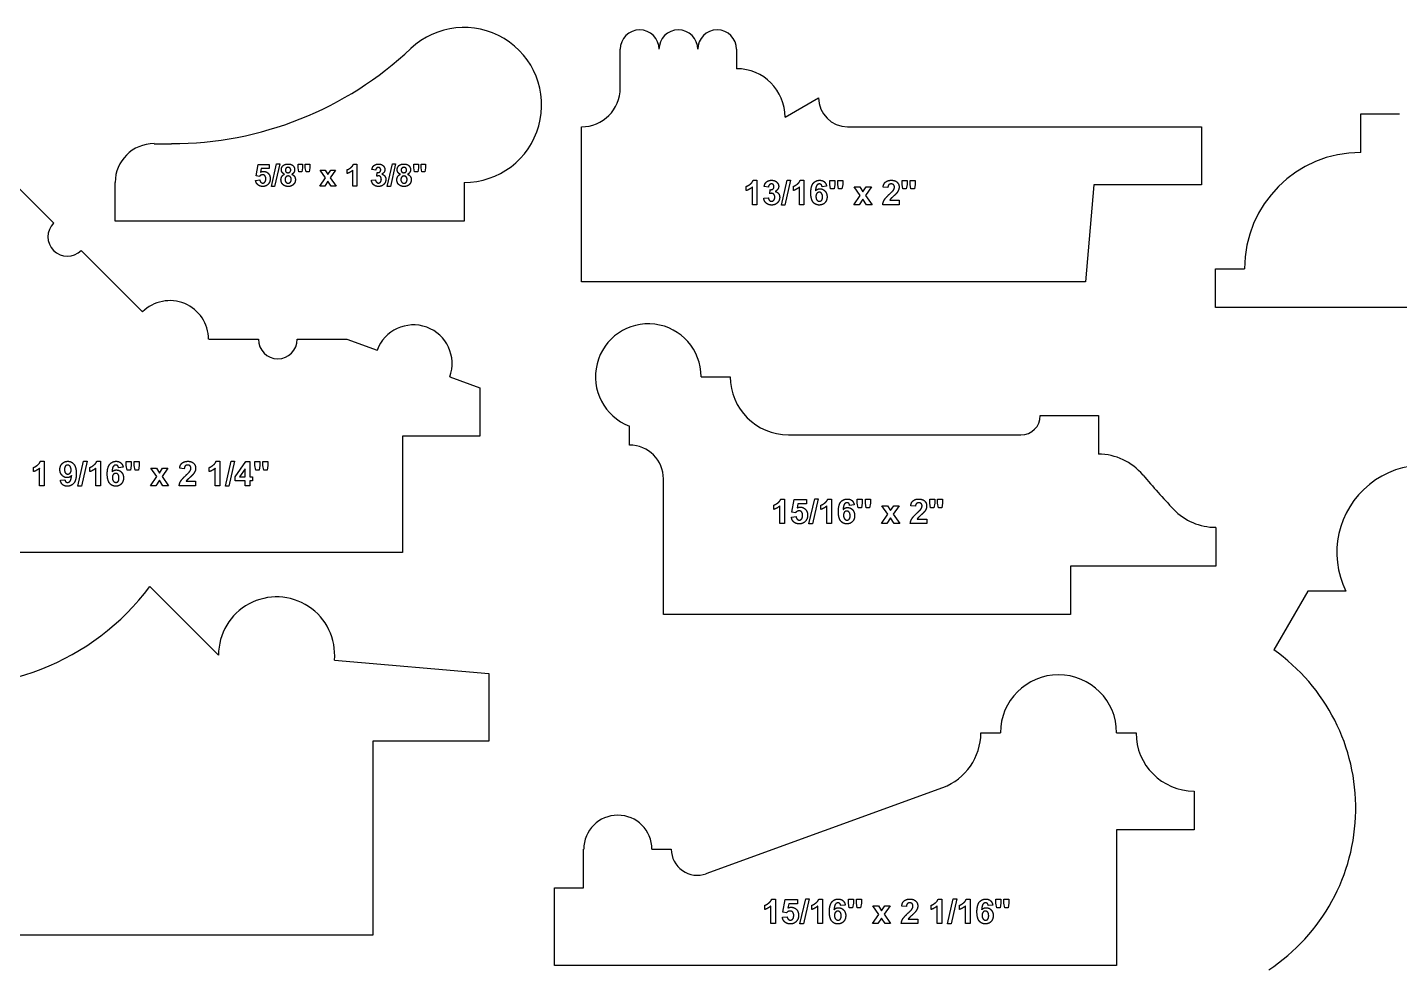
# Model space of a CAD drawing. Header units: millimetres. Extents: x -177 to 177, y -192 to 172.
# Drawn here: x -58.5 to 53.9, y -1.9 to 75.1 of the extents above; entities that cross this region are included whole.
import ezdxf

# ---------------------------------------------------------------- set-up
doc = ezdxf.new("R2010")
doc.units = ezdxf.units.MM
doc.header["$MEASUREMENT"] = 0
doc.layers.add('Default', color=18, linetype='Continuous')

msp = doc.modelspace()

# ---------------------------------------------------------------- linework, layer by layer
at = {"layer": 'Default', "color": 5}
for p, q in [((-9.91, 70.16), (-9.91, 73.33)), ((-0.38, 73.33), (-0.38, 71.74)), ((3.59, 67.77), (6.34, 69.36)), ((50.75, 64.88), (50.75, 68.05)), ((50.75, 68.05), (53.93, 68.05)), ((-13.09, 54.28), (-13.09, 66.98)), ((8.71, 66.98), (37.71, 66.98)), ((37.71, 66.98), (37.71, 62.22)), ((-48.1, 65.59), (-46.67, 65.59)), ((-61.36, 64.13), (-56.32, 59.09)), ((-39.74, 62.96), (-39.57, 63.89)), ((-39.47, 62.92), (-39.74, 62.96)), ((-39.57, 63.89), (-38.66, 63.89)), ((-39.31, 63.57), (-39.37, 63.27)), ((-38.66, 63.57), (-39.31, 63.57)), ((-38.66, 63.89), (-38.66, 63.57)), ((-38.48, 62.09), (-38.06, 63.94)), ((-37.8, 63.94), (-38.22, 62.09)), ((-38.06, 63.94), (-37.8, 63.94)), ((-36.3, 63.61), (-36.3, 63.92)), ((-36.3, 63.92), (-35.93, 63.92)), ((-36.24, 63.28), (-36.3, 63.61)), ((-35.99, 63.28), (-36.24, 63.28)), ((-35.93, 63.61), (-35.99, 63.28)), ((-35.93, 63.92), (-35.93, 63.61)), ((-35.71, 63.61), (-35.71, 63.92)), ((-35.71, 63.92), (-35.34, 63.92)), ((-35.65, 63.28), (-35.71, 63.61)), ((-35.4, 63.28), (-35.65, 63.28)), ((-35.34, 63.61), (-35.4, 63.28)), ((-35.34, 63.92), (-35.34, 63.61)), ((-34.06, 62.8), (-34.49, 63.43)), ((-34.49, 63.43), (-34.08, 63.43)), ((-34.08, 63.43), (-33.86, 63.07)), ((-33.86, 63.07), (-33.62, 63.43)), ((-33.23, 63.43), (-33.66, 62.81)), ((-33.62, 63.43), (-33.23, 63.43)), ((-32.27, 63.16), (-32.27, 63.47)), ((-31.82, 62.13), (-31.82, 63.42)), ((-31.76, 63.93), (-31.48, 63.93)), ((-31.48, 63.93), (-31.48, 62.13)), ((-29.94, 63.42), (-30.26, 63.47)), ((-29.84, 62.93), (-29.81, 63.23)), ((-28.99, 62.09), (-28.57, 63.94)), ((-28.31, 63.94), (-28.73, 62.09)), ((-28.57, 63.94), (-28.31, 63.94)), ((-26.81, 63.61), (-26.81, 63.92)), ((-26.81, 63.92), (-26.44, 63.92)), ((-26.75, 63.28), (-26.81, 63.61)), ((-26.5, 63.28), (-26.75, 63.28)), ((-26.44, 63.61), (-26.5, 63.28)), ((-26.44, 63.92), (-26.44, 63.61)), ((-26.22, 63.61), (-26.22, 63.92)), ((-26.22, 63.92), (-25.86, 63.92)), ((-26.16, 63.28), (-26.22, 63.61)), ((-25.91, 63.28), (-26.16, 63.28)), ((-25.86, 63.61), (-25.91, 63.28)), ((-25.86, 63.92), (-25.86, 63.61)), ((-51.28, 59.24), (-51.28, 62.42)), ((-39.78, 62.59), (-39.43, 62.63)), ((-38.22, 62.09), (-38.48, 62.09)), ((-34.52, 62.13), (-34.06, 62.8)), ((-34.12, 62.13), (-34.52, 62.13)), ((-33.86, 62.53), (-34.12, 62.13)), ((-33.6, 62.13), (-33.86, 62.53)), ((-33.66, 62.81), (-33.18, 62.13)), ((-33.18, 62.13), (-33.6, 62.13)), ((-31.48, 62.13), (-31.82, 62.13)), ((-30.29, 62.6), (-29.96, 62.64)), ((-28.73, 62.09), (-28.99, 62.09)), ((-22.7, 62.42), (-22.7, 59.24)), ((0.41, 61.75), (0.41, 62.1)), ((0.91, 60.6), (0.91, 62.04)), ((0.98, 62.6), (1.29, 62.6)), ((1.29, 62.6), (1.29, 60.6)), ((2.23, 62.04), (1.88, 62.09)), ((2.34, 61.5), (2.38, 61.83)), ((3.29, 60.57), (3.76, 62.62)), ((4.04, 62.62), (3.57, 60.57)), ((3.76, 62.62), (4.04, 62.62)), ((4.27, 61.75), (4.27, 62.1)), ((4.76, 60.6), (4.76, 62.04)), ((4.83, 62.6), (5.14, 62.6)), ((5.14, 62.6), (5.14, 60.6)), ((6.99, 62.11), (6.62, 62.07)), ((7.25, 62.26), (7.25, 62.59)), ((7.25, 62.59), (7.66, 62.59)), ((7.32, 61.89), (7.25, 62.26)), ((7.6, 61.89), (7.32, 61.89)), ((7.66, 62.26), (7.6, 61.89)), ((7.66, 62.59), (7.66, 62.26)), ((7.91, 62.26), (7.91, 62.59)), ((7.91, 62.59), (8.31, 62.59)), ((7.98, 61.89), (7.91, 62.26)), ((8.25, 61.89), (7.98, 61.89)), ((8.31, 62.26), (8.25, 61.89)), ((8.31, 62.59), (8.31, 62.26)), ((9.75, 61.35), (9.26, 62.05)), ((9.26, 62.05), (9.72, 62.05)), ((9.72, 62.05), (9.97, 61.65)), ((9.97, 61.65), (10.23, 62.05)), ((10.67, 62.05), (10.19, 61.36)), ((10.23, 62.05), (10.67, 62.05)), ((12.01, 62), (11.62, 62.04)), ((13.18, 62.26), (13.18, 62.59)), ((13.18, 62.59), (13.59, 62.59)), ((13.25, 61.89), (13.18, 62.26)), ((13.52, 61.89), (13.25, 61.89)), ((13.59, 62.26), (13.52, 61.89)), ((13.59, 62.59), (13.59, 62.26)), ((13.83, 62.26), (13.83, 62.59)), ((13.83, 62.59), (14.24, 62.59)), ((13.9, 61.89), (13.83, 62.26)), ((14.18, 61.89), (13.9, 61.89)), ((14.24, 62.26), (14.18, 61.89)), ((14.24, 62.59), (14.24, 62.26)), ((28.88, 62.22), (28.19, 54.28)), ((37.71, 62.22), (28.88, 62.22)), ((1.85, 61.13), (2.22, 61.17)), ((9.23, 60.6), (9.75, 61.35)), ((9.97, 61.05), (9.67, 60.6)), ((10.26, 60.6), (9.97, 61.05)), ((10.19, 61.36), (10.72, 60.6)), ((12.16, 60.96), (12.93, 60.96)), ((12.93, 60.96), (12.93, 60.6)), ((1.29, 60.6), (0.91, 60.6)), ((3.57, 60.57), (3.29, 60.57)), ((5.14, 60.6), (4.76, 60.6)), ((9.67, 60.6), (9.23, 60.6)), ((10.72, 60.6), (10.26, 60.6)), ((12.93, 60.6), (11.59, 60.6)), ((-22.7, 59.24), (-51.28, 59.24)), ((-54.08, 56.85), (-49.04, 51.81)), ((38.84, 52.18), (38.84, 55.35)), ((38.84, 55.35), (41.23, 55.35)), ((28.19, 54.28), (-13.09, 54.28)), ((103.93, 52.18), (38.84, 52.18)), ((-43.62, 49.57), (-39.55, 49.57)), ((-36.37, 49.57), (-32.3, 49.57)), ((-32.3, 49.57), (-29.83, 48.67)), ((-23.87, 46.5), (-21.4, 45.6)), ((-3.28, 46.51), (-0.9, 46.51)), ((-21.4, 45.6), (-21.4, 41.63)), ((24.5, 43.33), (29.26, 43.33)), ((29.26, 43.33), (29.26, 40.16)), ((-21.4, 41.63), (-27.75, 41.63)), ((-27.75, 41.63), (-27.75, 32.11)), ((-9.15, 40.91), (-9.15, 42.47)), ((3.86, 41.75), (22.91, 41.75)), ((-57.41, 39.58), (-57.1, 39.58)), ((-57.1, 39.58), (-57.1, 37.58)), ((-54.34, 37.54), (-53.87, 39.59)), ((-53.58, 39.59), (-54.05, 37.54)), ((-53.87, 39.59), (-53.58, 39.59)), ((-52.79, 39.58), (-52.48, 39.58)), ((-52.48, 39.58), (-52.48, 37.58)), ((-50.37, 39.23), (-50.37, 39.56)), ((-50.37, 39.56), (-49.97, 39.56)), ((-49.97, 39.56), (-49.97, 39.23)), ((-49.72, 39.23), (-49.72, 39.56)), ((-49.72, 39.56), (-49.31, 39.56)), ((-49.31, 39.56), (-49.31, 39.23)), ((-43.02, 39.58), (-42.71, 39.58)), ((-42.71, 39.58), (-42.71, 37.58)), ((-42.25, 37.54), (-41.78, 39.59)), ((-41.5, 39.59), (-41.97, 37.54)), ((-41.78, 39.59), (-41.5, 39.59)), ((-41.45, 38.3), (-40.59, 39.56)), ((-40.59, 39.56), (-40.26, 39.56)), ((-40.26, 39.56), (-40.26, 38.31)), ((-39.83, 39.23), (-39.83, 39.56)), ((-39.83, 39.56), (-39.42, 39.56)), ((-39.42, 39.56), (-39.42, 39.23)), ((-39.18, 39.23), (-39.18, 39.56)), ((-39.18, 39.56), (-38.77, 39.56)), ((-38.77, 39.56), (-38.77, 39.23)), ((-57.98, 38.73), (-57.98, 39.07)), ((-57.48, 37.58), (-57.48, 39.01)), ((-53.36, 38.73), (-53.36, 39.07)), ((-52.87, 37.58), (-52.87, 39.01)), ((-50.63, 39.09), (-51, 39.05)), ((-50.3, 38.86), (-50.37, 39.23)), ((-50.03, 38.86), (-50.3, 38.86)), ((-49.97, 39.23), (-50.03, 38.86)), ((-49.65, 38.86), (-49.72, 39.23)), ((-49.37, 38.86), (-49.65, 38.86)), ((-49.31, 39.23), (-49.37, 38.86)), ((-48.39, 37.58), (-47.88, 38.32)), ((-47.88, 38.32), (-48.37, 39.02)), ((-48.37, 39.02), (-47.91, 39.02)), ((-47.91, 39.02), (-47.66, 38.62)), ((-47.66, 38.62), (-47.4, 39.02)), ((-46.96, 39.02), (-47.44, 38.34)), ((-47.44, 38.34), (-46.91, 37.58)), ((-47.4, 39.02), (-46.96, 39.02)), ((-45.62, 38.97), (-46, 39.01)), ((-43.58, 38.73), (-43.58, 39.07)), ((-43.09, 37.58), (-43.09, 39.01)), ((-41.45, 37.97), (-41.45, 38.3)), ((-40.64, 38.97), (-41.09, 38.31)), ((-41.09, 38.31), (-40.64, 38.31)), ((-40.64, 38.31), (-40.64, 38.97)), ((-40.26, 38.31), (-40.02, 38.31)), ((-40.02, 38.31), (-40.02, 37.97)), ((-39.76, 38.86), (-39.83, 39.23)), ((-39.48, 38.86), (-39.76, 38.86)), ((-39.42, 39.23), (-39.48, 38.86)), ((-39.1, 38.86), (-39.18, 39.23)), ((-38.83, 38.86), (-39.1, 38.86)), ((-38.77, 39.23), (-38.83, 38.86)), ((-57.1, 37.58), (-57.48, 37.58)), ((-55.77, 38.03), (-55.4, 38.07)), ((-54.05, 37.54), (-54.34, 37.54)), ((-52.48, 37.58), (-52.87, 37.58)), ((-47.95, 37.58), (-48.39, 37.58)), ((-47.66, 38.02), (-47.95, 37.58)), ((-47.37, 37.58), (-47.66, 38.02)), ((-46.91, 37.58), (-47.37, 37.58)), ((-44.69, 37.58), (-46.04, 37.58)), ((-45.47, 37.94), (-44.69, 37.94)), ((-44.69, 37.94), (-44.69, 37.58)), ((-42.71, 37.58), (-43.09, 37.58)), ((-41.97, 37.54), (-42.25, 37.54)), ((-40.64, 37.97), (-41.45, 37.97)), ((-40.64, 37.58), (-40.64, 37.97)), ((-40.26, 37.58), (-40.64, 37.58)), ((-40.02, 37.97), (-40.26, 37.97)), ((-40.26, 37.97), (-40.26, 37.58)), ((-6.38, 27.02), (-6.38, 38.13)), ((2.67, 35.64), (2.67, 35.99)), ((3.24, 36.49), (3.55, 36.49)), ((3.55, 36.49), (3.55, 34.49)), ((4.14, 35.41), (4.34, 36.45)), ((4.34, 36.45), (5.35, 36.45)), ((4.63, 36.1), (4.57, 35.76)), ((5.35, 36.1), (4.63, 36.1)), ((5.35, 36.45), (5.35, 36.1)), ((5.55, 34.45), (6.02, 36.5)), ((6.3, 36.5), (5.84, 34.45)), ((6.02, 36.5), (6.3, 36.5)), ((6.53, 35.64), (6.53, 35.99)), ((7.09, 36.49), (7.4, 36.49)), ((7.4, 36.49), (7.4, 34.49)), ((9.26, 36), (8.88, 35.96)), ((9.51, 36.14), (9.51, 36.48)), ((9.51, 36.48), (9.92, 36.48)), ((9.59, 35.78), (9.51, 36.14)), ((9.92, 36.14), (9.86, 35.78)), ((9.92, 36.48), (9.92, 36.14)), ((10.17, 36.14), (10.17, 36.48)), ((10.17, 36.48), (10.58, 36.48)), ((10.24, 35.78), (10.17, 36.14)), ((10.58, 36.14), (10.51, 35.78)), ((10.58, 36.48), (10.58, 36.14)), ((15.44, 36.14), (15.44, 36.48)), ((15.44, 36.48), (15.85, 36.48)), ((15.51, 35.78), (15.44, 36.14)), ((15.85, 36.14), (15.79, 35.78)), ((15.85, 36.48), (15.85, 36.14)), ((16.09, 36.14), (16.09, 36.48)), ((16.09, 36.48), (16.5, 36.48)), ((16.17, 35.78), (16.09, 36.14)), ((16.5, 36.14), (16.44, 35.78)), ((16.5, 36.48), (16.5, 36.14)), ((3.17, 34.49), (3.17, 35.93)), ((4.11, 35.01), (4.49, 35.05)), ((4.45, 35.37), (4.14, 35.41)), ((7.02, 34.49), (7.02, 35.93)), ((9.86, 35.78), (9.59, 35.78)), ((10.51, 35.78), (10.24, 35.78)), ((11.5, 34.49), (12.01, 35.24)), ((12.01, 35.24), (11.52, 35.94)), ((11.52, 35.94), (11.98, 35.94)), ((12.23, 34.94), (11.94, 34.49)), ((11.98, 35.94), (12.23, 35.54)), ((12.23, 35.54), (12.49, 35.94)), ((12.52, 34.49), (12.23, 34.94)), ((12.93, 35.94), (12.45, 35.25)), ((12.45, 35.25), (12.98, 34.49)), ((12.49, 35.94), (12.93, 35.94)), ((14.27, 35.89), (13.88, 35.92)), ((14.42, 34.85), (15.19, 34.85)), ((15.19, 34.85), (15.19, 34.49)), ((15.79, 35.78), (15.51, 35.78)), ((16.44, 35.78), (16.17, 35.78)), ((3.55, 34.49), (3.17, 34.49)), ((5.84, 34.45), (5.55, 34.45)), ((7.4, 34.49), (7.02, 34.49)), ((11.94, 34.49), (11.5, 34.49)), ((12.98, 34.49), (12.52, 34.49)), ((15.19, 34.49), (13.85, 34.49)), ((38.87, 34.16), (38.87, 30.99)), ((-27.75, 32.11), (-78.55, 32.11)), ((38.87, 30.99), (26.96, 30.99)), ((26.96, 30.99), (26.96, 27.02)), ((-48.44, 29.33), (-42.82, 23.71)), ((46.4, 28.95), (43.62, 24.14)), ((49.53, 28.95), (46.4, 28.95)), ((26.96, 27.02), (-6.38, 27.02)), ((-33.32, 23.3), (-20.67, 22.19)), ((-20.67, 22.19), (-20.67, 16.64)), ((19.64, 17.33), (21.23, 17.33)), ((30.75, 17.33), (32.34, 17.33)), ((-20.67, 16.64), (-30.19, 16.64)), ((-30.19, 16.64), (-30.19, 0.76)), ((-2.87, 5.8), (16.52, 12.86)), ((37.1, 12.57), (37.1, 9.39)), ((37.1, 9.39), (30.75, 9.39)), ((30.75, 9.39), (30.75, -1.72)), ((-12.91, 4.63), (-12.91, 7.8)), ((-7.32, 7.8), (-5.73, 7.8)), ((-15.29, -1.72), (-15.29, 4.63)), ((-15.29, 4.63), (-12.91, 4.63)), ((2.5, 3.72), (2.81, 3.72)), ((2.81, 3.72), (2.81, 1.72)), ((3.41, 2.64), (3.6, 3.68)), ((3.6, 3.68), (4.62, 3.68)), ((4.62, 3.68), (4.62, 3.32)), ((4.81, 1.68), (5.28, 3.73)), ((5.57, 3.73), (5.1, 1.68)), ((5.28, 3.73), (5.57, 3.73)), ((6.36, 3.72), (6.67, 3.72)), ((6.67, 3.72), (6.67, 1.72)), ((8.78, 3.37), (8.78, 3.7)), ((8.78, 3.7), (9.19, 3.7)), ((9.19, 3.7), (9.19, 3.37)), ((9.43, 3.37), (9.43, 3.7)), ((9.43, 3.7), (9.84, 3.7)), ((9.84, 3.7), (9.84, 3.37)), ((16.13, 3.72), (16.44, 3.72)), ((16.44, 3.72), (16.44, 1.72)), ((16.9, 1.68), (17.37, 3.73)), ((17.65, 3.73), (17.19, 1.68)), ((17.37, 3.73), (17.65, 3.73)), ((18.44, 3.72), (18.75, 3.72)), ((18.75, 3.72), (18.75, 1.72)), ((20.86, 3.37), (20.86, 3.7)), ((20.86, 3.7), (21.27, 3.7)), ((21.27, 3.7), (21.27, 3.37)), ((21.52, 3.37), (21.52, 3.7)), ((21.52, 3.7), (21.93, 3.7)), ((21.93, 3.7), (21.93, 3.37)), ((1.94, 2.87), (1.94, 3.21)), ((2.43, 1.72), (2.43, 3.15)), ((3.37, 2.23), (3.75, 2.27)), ((3.71, 2.59), (3.41, 2.64)), ((3.89, 3.32), (3.83, 2.99)), ((4.62, 3.32), (3.89, 3.32)), ((5.79, 2.87), (5.79, 3.21)), ((6.28, 1.72), (6.28, 3.15)), ((8.52, 3.23), (8.15, 3.19)), ((8.85, 3), (8.78, 3.37)), ((9.12, 3), (8.85, 3)), ((9.19, 3.37), (9.12, 3)), ((9.5, 3), (9.43, 3.37)), ((9.78, 3), (9.5, 3)), ((9.84, 3.37), (9.78, 3)), ((10.76, 1.72), (11.27, 2.46)), ((11.27, 2.46), (10.78, 3.16)), ((10.78, 3.16), (11.24, 3.16)), ((11.24, 3.16), (11.49, 2.76)), ((11.49, 2.76), (11.75, 3.16)), ((12.19, 3.16), (11.72, 2.48)), ((11.72, 2.48), (12.24, 1.72)), ((11.75, 3.16), (12.19, 3.16)), ((13.53, 3.11), (13.15, 3.15)), ((15.57, 2.87), (15.57, 3.21)), ((16.06, 1.72), (16.06, 3.15)), ((17.88, 2.87), (17.88, 3.21)), ((18.37, 1.72), (18.37, 3.15)), ((20.6, 3.23), (20.23, 3.19)), ((20.93, 3), (20.86, 3.37)), ((21.21, 3), (20.93, 3)), ((21.27, 3.37), (21.21, 3)), ((21.59, 3), (21.52, 3.37)), ((21.86, 3), (21.59, 3)), ((21.93, 3.37), (21.86, 3)), ((2.81, 1.72), (2.43, 1.72)), ((5.1, 1.68), (4.81, 1.68)), ((6.67, 1.72), (6.28, 1.72)), ((11.2, 1.72), (10.76, 1.72)), ((11.49, 2.16), (11.2, 1.72)), ((11.78, 1.72), (11.49, 2.16)), ((12.24, 1.72), (11.78, 1.72)), ((14.46, 1.72), (13.11, 1.72)), ((13.68, 2.08), (14.46, 2.08)), ((14.46, 2.08), (14.46, 1.72)), ((16.44, 1.72), (16.06, 1.72)), ((17.19, 1.68), (16.9, 1.68)), ((18.75, 1.72), (18.37, 1.72)), ((-30.19, 0.76), (-122.27, 0.76)), ((30.75, -1.72), (-15.29, -1.72))]:
    msp.add_line(p, q, dxfattribs=at)
for centre, radius, start, end in [((-22.7, 68.77), 6.35, 270, 133.3418), ((-8.32, 73.33), 1.59, 360, 180), ((-5.15, 73.33), 1.59, 0, 180), ((-1.97, 73.33), 1.59, 360, 180), ((-46.67, 94.17), 28.57, 270, 313.3418), ((-0.38, 67.77), 3.97, 0, 90), ((-13.09, 70.16), 3.18, 270, 0), ((8.71, 69.36), 2.38, 180, 270), ((-48.1, 62.42), 3.18, 90, 180), ((50.75, 55.35), 9.53, 90, 180), ((-55.2, 57.97), 1.59, 135, 315), ((-46.8, 49.57), 3.17, 0, 135), ((-26.85, 47.58), 3.17, 340, 160), ((-7.61, 46.51), 4.33, 360, 249.041), ((-37.96, 49.57), 1.59, 180, 0), ((3.86, 46.51), 4.76, 180, 270), ((22.91, 43.33), 1.59, 270, 0), ((-9.15, 38.13), 2.78, 0, 90), ((29.26, 35.4), 4.76, 39.8682, 90), ((77.63, 75.8), 58.26, 219.8682, 223.5629), ((55.93, 32.12), 7.14, 333.6132, 206.3868), ((-64.68, 41.45), 20.27, 195, 323.2614), ((38.87, 38.93), 4.76, 223.5629, 270), ((-38.06, 23.71), 4.76, 355, 180), ((34.47, 11.17), 15.87, 303.4603, 54.7999), ((25.99, 17.33), 4.76, 0, 180), ((14.87, 17.33), 4.76, 290.2479, 0), ((37.1, 17.33), 4.76, 180, 270), ((-10.11, 7.8), 2.79, 0, 180), ((-3.6, 7.8), 2.13, 180, 290)]:
    msp.add_arc(centre, radius, start, end, dxfattribs=at)
for points in [[(-39.21, 63.05), (-39.35, 63.05), (-39.47, 62.92)], [(-39.37, 63.27), (-39.25, 63.33), (-39.13, 63.33)], [(-39.02, 62.97), (-39.09, 63.05), (-39.21, 63.05)], [(-39.13, 63.33), (-38.9, 63.33), (-38.74, 63.16)], [(-38.94, 62.72), (-38.94, 62.88), (-39.02, 62.97)], [(-38.74, 63.16), (-38.58, 62.99), (-38.58, 62.73)], [(-37.67, 63.46), (-37.67, 63.66), (-37.53, 63.8)], [(-37.6, 63.25), (-37.67, 63.35), (-37.67, 63.46)], [(-37.63, 62.9), (-37.56, 63.03), (-37.41, 63.09)], [(-37.41, 63.09), (-37.54, 63.15), (-37.6, 63.25)], [(-37.53, 63.8), (-37.38, 63.93), (-37.12, 63.93)], [(-37.28, 63.6), (-37.34, 63.54), (-37.34, 63.44)], [(-37.34, 63.44), (-37.34, 63.33), (-37.28, 63.27)], [(-37.11, 62.95), (-37.24, 62.95), (-37.3, 62.86)], [(-37.12, 63.66), (-37.22, 63.66), (-37.28, 63.6)], [(-37.28, 63.27), (-37.22, 63.22), (-37.12, 63.22)], [(-37.12, 63.93), (-36.86, 63.93), (-36.72, 63.8)], [(-36.96, 63.6), (-37.02, 63.66), (-37.12, 63.66)], [(-37.12, 63.22), (-37.02, 63.22), (-36.96, 63.28)], [(-36.93, 62.87), (-37, 62.95), (-37.11, 62.95)], [(-36.9, 63.44), (-36.9, 63.54), (-36.96, 63.6)], [(-36.96, 63.28), (-36.9, 63.34), (-36.9, 63.44)], [(-36.64, 63.24), (-36.71, 63.14), (-36.82, 63.09)], [(-36.82, 63.09), (-36.67, 63.03), (-36.6, 62.92)], [(-36.72, 63.8), (-36.58, 63.66), (-36.58, 63.46)], [(-36.58, 63.46), (-36.58, 63.34), (-36.64, 63.24)], [(-32.27, 63.47), (-32.13, 63.52), (-31.97, 63.64)], [(-31.82, 63.42), (-32.01, 63.24), (-32.27, 63.16)], [(-31.97, 63.64), (-31.82, 63.76), (-31.76, 63.93)], [(-30.26, 63.47), (-30.22, 63.63), (-30.16, 63.72)], [(-30.16, 63.72), (-30.09, 63.82), (-29.97, 63.87)], [(-29.97, 63.87), (-29.86, 63.93), (-29.71, 63.93)], [(-29.87, 63.59), (-29.93, 63.53), (-29.94, 63.42)], [(-29.72, 63.65), (-29.81, 63.65), (-29.87, 63.59)], [(-29.7, 62.96), (-29.76, 62.96), (-29.84, 62.93)], [(-29.81, 63.23), (-29.67, 63.22), (-29.6, 63.29)], [(-29.59, 63.6), (-29.64, 63.65), (-29.72, 63.65)], [(-29.71, 63.93), (-29.46, 63.93), (-29.31, 63.77)], [(-29.54, 62.88), (-29.61, 62.96), (-29.7, 62.96)], [(-29.6, 63.29), (-29.53, 63.35), (-29.53, 63.45)], [(-29.53, 63.45), (-29.53, 63.54), (-29.59, 63.6)], [(-29.19, 63.47), (-29.19, 63.24), (-29.45, 63.1)], [(-29.45, 63.1), (-29.29, 63.06), (-29.2, 62.95)], [(-29.31, 63.77), (-29.19, 63.64), (-29.19, 63.47)], [(-29.2, 62.95), (-29.11, 62.83), (-29.11, 62.67)], [(-28.18, 63.46), (-28.18, 63.66), (-28.04, 63.8)], [(-28.12, 63.25), (-28.18, 63.35), (-28.18, 63.46)], [(-28.14, 62.9), (-28.07, 63.03), (-27.92, 63.09)], [(-27.92, 63.09), (-28.05, 63.15), (-28.12, 63.25)], [(-28.04, 63.8), (-27.89, 63.93), (-27.63, 63.93)], [(-27.79, 63.6), (-27.86, 63.54), (-27.86, 63.44)], [(-27.86, 63.44), (-27.86, 63.33), (-27.8, 63.27)], [(-27.62, 62.95), (-27.75, 62.95), (-27.81, 62.86)], [(-27.8, 63.27), (-27.73, 63.22), (-27.63, 63.22)], [(-27.63, 63.66), (-27.73, 63.66), (-27.79, 63.6)], [(-27.63, 63.93), (-27.37, 63.93), (-27.23, 63.8)], [(-27.47, 63.6), (-27.53, 63.66), (-27.63, 63.66)], [(-27.63, 63.22), (-27.53, 63.22), (-27.47, 63.28)], [(-27.44, 62.87), (-27.51, 62.95), (-27.62, 62.95)], [(-27.41, 63.44), (-27.41, 63.54), (-27.47, 63.6)], [(-27.47, 63.28), (-27.41, 63.34), (-27.41, 63.44)], [(-27.15, 63.24), (-27.22, 63.14), (-27.33, 63.09)], [(-27.33, 63.09), (-27.19, 63.03), (-27.11, 62.92)], [(-27.23, 63.8), (-27.09, 63.66), (-27.09, 63.46)], [(-27.09, 63.46), (-27.09, 63.34), (-27.15, 63.24)], [(-39.59, 62.23), (-39.75, 62.36), (-39.78, 62.59)], [(-39.19, 62.09), (-39.44, 62.09), (-39.59, 62.23)], [(-39.43, 62.63), (-39.42, 62.51), (-39.35, 62.44)], [(-39.35, 62.44), (-39.28, 62.37), (-39.19, 62.37)], [(-39.19, 62.37), (-39.09, 62.37), (-39.02, 62.46)], [(-38.71, 62.33), (-38.88, 62.09), (-39.19, 62.09)], [(-39.02, 62.46), (-38.94, 62.55), (-38.94, 62.72)], [(-38.58, 62.73), (-38.58, 62.51), (-38.71, 62.33)], [(-37.7, 62.64), (-37.7, 62.78), (-37.63, 62.9)], [(-37.51, 62.22), (-37.7, 62.37), (-37.7, 62.64)], [(-37.1, 62.09), (-37.35, 62.09), (-37.51, 62.22)], [(-37.3, 62.86), (-37.37, 62.77), (-37.37, 62.67)], [(-37.37, 62.67), (-37.37, 62.52), (-37.29, 62.44)], [(-37.29, 62.44), (-37.22, 62.36), (-37.11, 62.36)], [(-37.11, 62.36), (-37, 62.36), (-36.93, 62.44)], [(-36.68, 62.25), (-36.84, 62.09), (-37.1, 62.09)], [(-36.86, 62.66), (-36.86, 62.79), (-36.93, 62.87)], [(-36.93, 62.44), (-36.86, 62.52), (-36.86, 62.66)], [(-36.52, 62.65), (-36.52, 62.4), (-36.68, 62.25)], [(-36.6, 62.92), (-36.52, 62.8), (-36.52, 62.65)], [(-30.11, 62.23), (-30.26, 62.37), (-30.29, 62.6)], [(-29.71, 62.09), (-29.95, 62.09), (-30.11, 62.23)], [(-29.96, 62.64), (-29.94, 62.51), (-29.87, 62.44)], [(-29.87, 62.44), (-29.81, 62.37), (-29.72, 62.37)], [(-29.72, 62.37), (-29.62, 62.37), (-29.55, 62.45)], [(-29.28, 62.26), (-29.45, 62.09), (-29.71, 62.09)], [(-29.55, 62.45), (-29.48, 62.54), (-29.48, 62.67)], [(-29.48, 62.67), (-29.48, 62.81), (-29.54, 62.88)], [(-29.11, 62.67), (-29.11, 62.43), (-29.28, 62.26)], [(-28.21, 62.64), (-28.21, 62.78), (-28.14, 62.9)], [(-28.02, 62.22), (-28.21, 62.37), (-28.21, 62.64)], [(-27.61, 62.09), (-27.86, 62.09), (-28.02, 62.22)], [(-27.81, 62.86), (-27.88, 62.77), (-27.88, 62.67)], [(-27.88, 62.67), (-27.88, 62.52), (-27.8, 62.44)], [(-27.8, 62.44), (-27.73, 62.36), (-27.62, 62.36)], [(-27.62, 62.36), (-27.51, 62.36), (-27.44, 62.44)], [(-27.19, 62.25), (-27.35, 62.09), (-27.61, 62.09)], [(-27.37, 62.66), (-27.37, 62.79), (-27.44, 62.87)], [(-27.44, 62.44), (-27.37, 62.52), (-27.37, 62.66)], [(-27.03, 62.65), (-27.03, 62.4), (-27.19, 62.25)], [(-27.11, 62.92), (-27.03, 62.8), (-27.03, 62.65)], [(0.41, 62.1), (0.56, 62.15), (0.74, 62.28)], [(0.91, 62.04), (0.7, 61.85), (0.41, 61.75)], [(0.74, 62.28), (0.91, 62.42), (0.98, 62.6)], [(1.88, 62.09), (1.92, 62.27), (1.99, 62.38)], [(1.99, 62.38), (2.06, 62.48), (2.19, 62.54)], [(2.19, 62.54), (2.32, 62.6), (2.49, 62.6)], [(2.31, 62.23), (2.24, 62.16), (2.23, 62.04)], [(2.47, 62.3), (2.38, 62.3), (2.31, 62.23)], [(2.38, 61.83), (2.53, 61.82), (2.61, 61.89)], [(2.63, 62.24), (2.57, 62.3), (2.47, 62.3)], [(2.49, 62.6), (2.76, 62.6), (2.93, 62.43)], [(2.61, 61.89), (2.68, 61.96), (2.68, 62.08)], [(2.68, 62.08), (2.68, 62.18), (2.63, 62.24)], [(3.07, 62.1), (3.07, 61.84), (2.78, 61.68)], [(2.93, 62.43), (3.07, 62.28), (3.07, 62.1)], [(4.27, 62.1), (4.41, 62.15), (4.59, 62.28)], [(4.76, 62.04), (4.55, 61.85), (4.27, 61.75)], [(4.59, 62.28), (4.77, 62.42), (4.83, 62.6)], [(5.7, 61.57), (5.7, 62.12), (5.9, 62.36)], [(5.9, 62.36), (6.1, 62.6), (6.43, 62.6)], [(6.19, 62.19), (6.11, 62.08), (6.08, 61.73)], [(6.08, 61.73), (6.23, 61.9), (6.44, 61.9)], [(6.4, 62.3), (6.28, 62.3), (6.19, 62.19)], [(6.55, 62.24), (6.49, 62.3), (6.4, 62.3)], [(6.43, 62.6), (6.65, 62.6), (6.8, 62.48)], [(6.44, 61.9), (6.69, 61.9), (6.86, 61.72)], [(6.62, 62.07), (6.61, 62.19), (6.55, 62.24)], [(6.8, 62.48), (6.95, 62.35), (6.99, 62.11)], [(11.62, 62.04), (11.66, 62.34), (11.84, 62.47)], [(11.84, 62.47), (12.02, 62.6), (12.29, 62.6)], [(12.09, 62.23), (12.02, 62.16), (12.01, 62)], [(12.28, 62.3), (12.16, 62.3), (12.09, 62.23)], [(12.48, 62.23), (12.41, 62.3), (12.28, 62.3)], [(12.29, 62.6), (12.59, 62.6), (12.76, 62.45)], [(12.47, 61.79), (12.55, 61.91), (12.55, 62.03)], [(12.55, 62.03), (12.55, 62.16), (12.48, 62.23)], [(12.76, 62.45), (12.93, 62.29), (12.93, 62.05)], [(12.93, 62.05), (12.93, 61.92), (12.88, 61.8)], [(2.05, 60.72), (1.87, 60.88), (1.85, 61.13)], [(2.49, 60.57), (2.23, 60.57), (2.05, 60.72)], [(2.22, 61.17), (2.23, 61.03), (2.31, 60.95)], [(2.31, 60.95), (2.38, 60.88), (2.48, 60.88)], [(2.5, 61.53), (2.43, 61.53), (2.34, 61.5)], [(2.48, 60.88), (2.59, 60.88), (2.67, 60.97)], [(2.96, 60.75), (2.78, 60.57), (2.49, 60.57)], [(2.68, 61.44), (2.6, 61.53), (2.5, 61.53)], [(2.67, 60.97), (2.75, 61.06), (2.75, 61.21)], [(2.75, 61.21), (2.75, 61.36), (2.68, 61.44)], [(2.78, 61.68), (2.95, 61.64), (3.05, 61.52)], [(3.15, 61.2), (3.15, 60.94), (2.96, 60.75)], [(3.05, 61.52), (3.15, 61.39), (3.15, 61.2)], [(5.89, 60.8), (5.7, 61.04), (5.7, 61.57)], [(6.39, 60.57), (6.09, 60.57), (5.89, 60.8)], [(6.2, 61.53), (6.12, 61.44), (6.12, 61.27)], [(6.12, 61.27), (6.12, 61.08), (6.2, 60.98)], [(6.39, 61.62), (6.27, 61.62), (6.2, 61.53)], [(6.2, 60.98), (6.29, 60.88), (6.41, 60.88)], [(6.58, 61.53), (6.5, 61.62), (6.39, 61.62)], [(6.85, 60.75), (6.67, 60.57), (6.39, 60.57)], [(6.41, 60.88), (6.51, 60.88), (6.59, 60.96)], [(6.66, 61.24), (6.66, 61.43), (6.58, 61.53)], [(6.59, 60.96), (6.66, 61.04), (6.66, 61.24)], [(7.03, 61.25), (7.03, 60.94), (6.85, 60.75)], [(6.86, 61.72), (7.03, 61.54), (7.03, 61.25)], [(11.59, 60.6), (11.61, 60.81), (11.72, 60.99)], [(11.72, 60.99), (11.83, 61.17), (12.15, 61.47)], [(12.15, 61.47), (12.41, 61.71), (12.47, 61.79)], [(12.24, 61.07), (12.19, 61.01), (12.16, 60.96)], [(12.47, 61.29), (12.28, 61.12), (12.24, 61.07)], [(12.73, 61.54), (12.66, 61.45), (12.47, 61.29)], [(12.88, 61.8), (12.83, 61.67), (12.73, 61.54)], [(-57.65, 39.26), (-57.48, 39.39), (-57.41, 39.58)], [(-55.81, 38.9), (-55.81, 39.2), (-55.62, 39.39)], [(-55.62, 39.39), (-55.44, 39.58), (-55.17, 39.58)], [(-55.17, 39.58), (-54.86, 39.58), (-54.67, 39.34)], [(-54.67, 39.34), (-54.47, 39.11), (-54.47, 38.57)], [(-53.04, 39.26), (-52.86, 39.39), (-52.79, 39.58)], [(-51.73, 39.33), (-51.52, 39.58), (-51.2, 39.58)], [(-51.2, 39.58), (-50.97, 39.58), (-50.82, 39.45)], [(-50.82, 39.45), (-50.67, 39.33), (-50.63, 39.09)], [(-46, 39.01), (-45.97, 39.31), (-45.79, 39.44)], [(-45.79, 39.44), (-45.61, 39.58), (-45.33, 39.58)], [(-45.33, 39.58), (-45.03, 39.58), (-44.86, 39.42)], [(-44.86, 39.42), (-44.69, 39.26), (-44.69, 39.02)], [(-43.26, 39.26), (-43.08, 39.39), (-43.02, 39.58)], [(-57.98, 39.07), (-57.83, 39.12), (-57.65, 39.26)], [(-57.48, 39.01), (-57.69, 38.82), (-57.98, 38.73)], [(-55.63, 38.43), (-55.81, 38.61), (-55.81, 38.9)], [(-55.22, 38.24), (-55.46, 38.24), (-55.63, 38.43)], [(-55.36, 39.18), (-55.43, 39.1), (-55.43, 38.91)], [(-55.43, 38.91), (-55.43, 38.71), (-55.36, 38.62)], [(-55.18, 39.27), (-55.29, 39.27), (-55.36, 39.18)], [(-55.36, 38.62), (-55.28, 38.53), (-55.16, 38.53)], [(-54.86, 38.41), (-55, 38.24), (-55.22, 38.24)], [(-54.98, 39.17), (-55.07, 39.27), (-55.18, 39.27)], [(-55.16, 38.53), (-55.05, 38.53), (-54.97, 38.62)], [(-54.89, 38.87), (-54.89, 39.06), (-54.98, 39.17)], [(-54.97, 38.62), (-54.89, 38.7), (-54.89, 38.87)], [(-54.97, 37.96), (-54.88, 38.07), (-54.86, 38.41)], [(-54.47, 38.57), (-54.47, 38.02), (-54.67, 37.78)], [(-53.36, 39.07), (-53.21, 39.12), (-53.04, 39.26)], [(-52.87, 39.01), (-53.08, 38.82), (-53.36, 38.73)], [(-51.93, 38.54), (-51.93, 39.09), (-51.73, 39.33)], [(-51.73, 37.77), (-51.93, 38.01), (-51.93, 38.54)], [(-51.43, 39.16), (-51.52, 39.05), (-51.54, 38.71)], [(-51.54, 38.71), (-51.4, 38.87), (-51.18, 38.87)], [(-51.43, 38.5), (-51.51, 38.41), (-51.51, 38.24)], [(-51.51, 38.24), (-51.51, 38.05), (-51.42, 37.95)], [(-51.23, 39.27), (-51.35, 39.27), (-51.43, 39.16)], [(-51.24, 38.59), (-51.35, 38.59), (-51.43, 38.5)], [(-51.04, 38.5), (-51.12, 38.59), (-51.24, 38.59)], [(-51.07, 39.21), (-51.13, 39.27), (-51.23, 39.27)], [(-51.18, 38.87), (-50.94, 38.87), (-50.77, 38.69)], [(-51, 39.05), (-51.02, 39.16), (-51.07, 39.21)], [(-50.97, 38.21), (-50.97, 38.41), (-51.04, 38.5)], [(-50.6, 38.22), (-50.6, 37.91), (-50.78, 37.73)], [(-50.77, 38.69), (-50.6, 38.51), (-50.6, 38.22)], [(-45.91, 37.96), (-45.8, 38.14), (-45.48, 38.44)], [(-45.54, 39.2), (-45.61, 39.13), (-45.62, 38.97)], [(-45.34, 39.27), (-45.46, 39.27), (-45.54, 39.2)], [(-45.48, 38.44), (-45.22, 38.68), (-45.16, 38.77)], [(-45.15, 38.26), (-45.34, 38.1), (-45.39, 38.04)], [(-45.15, 39.2), (-45.22, 39.27), (-45.34, 39.27)], [(-45.16, 38.77), (-45.08, 38.89), (-45.08, 39)], [(-45.08, 39), (-45.08, 39.13), (-45.15, 39.2)], [(-44.9, 38.51), (-44.97, 38.43), (-45.15, 38.26)], [(-44.74, 38.77), (-44.79, 38.65), (-44.9, 38.51)], [(-44.69, 39.02), (-44.69, 38.89), (-44.74, 38.77)], [(-43.58, 39.07), (-43.43, 39.12), (-43.26, 39.26)], [(-43.09, 39.01), (-43.3, 38.82), (-43.58, 38.73)], [(-55.58, 37.66), (-55.73, 37.79), (-55.77, 38.03)], [(-55.2, 37.54), (-55.44, 37.54), (-55.58, 37.66)], [(-55.4, 38.07), (-55.38, 37.96), (-55.33, 37.9)], [(-55.33, 37.9), (-55.27, 37.85), (-55.17, 37.85)], [(-54.67, 37.78), (-54.88, 37.54), (-55.2, 37.54)], [(-55.17, 37.85), (-55.05, 37.85), (-54.97, 37.96)], [(-51.24, 37.54), (-51.54, 37.54), (-51.73, 37.77)], [(-51.42, 37.95), (-51.33, 37.85), (-51.22, 37.85)], [(-50.78, 37.73), (-50.95, 37.54), (-51.24, 37.54)], [(-51.22, 37.85), (-51.11, 37.85), (-51.04, 37.93)], [(-51.04, 37.93), (-50.97, 38.02), (-50.97, 38.21)], [(-46.04, 37.58), (-46.02, 37.78), (-45.91, 37.96)], [(-45.39, 38.04), (-45.44, 37.99), (-45.47, 37.94)], [(2.67, 35.99), (2.82, 36.04), (3, 36.17)], [(3, 36.17), (3.18, 36.31), (3.24, 36.49)], [(6.53, 35.99), (6.68, 36.04), (6.85, 36.17)], [(6.85, 36.17), (7.03, 36.31), (7.09, 36.49)], [(7.96, 35.46), (7.96, 36.01), (8.16, 36.25)], [(8.16, 36.25), (8.36, 36.49), (8.69, 36.49)], [(8.45, 36.07), (8.37, 35.96), (8.35, 35.62)], [(8.66, 36.18), (8.54, 36.18), (8.45, 36.07)], [(8.81, 36.13), (8.75, 36.18), (8.66, 36.18)], [(8.69, 36.49), (8.92, 36.49), (9.07, 36.37)], [(8.88, 35.96), (8.87, 36.07), (8.81, 36.13)], [(9.07, 36.37), (9.21, 36.24), (9.26, 36)], [(13.88, 35.92), (13.92, 36.23), (14.1, 36.36)], [(14.1, 36.36), (14.28, 36.49), (14.55, 36.49)], [(14.35, 36.11), (14.28, 36.05), (14.27, 35.89)], [(14.55, 36.18), (14.42, 36.18), (14.35, 36.11)], [(14.55, 36.49), (14.85, 36.49), (15.02, 36.33)], [(14.74, 36.11), (14.67, 36.18), (14.55, 36.18)], [(14.81, 35.92), (14.81, 36.05), (14.74, 36.11)], [(15.02, 36.33), (15.19, 36.17), (15.19, 35.94)], [(3.17, 35.93), (2.96, 35.73), (2.67, 35.64)], [(4.31, 34.6), (4.14, 34.75), (4.11, 35.01)], [(4.74, 35.52), (4.58, 35.52), (4.45, 35.37)], [(4.49, 35.05), (4.51, 34.92), (4.58, 34.84)], [(4.57, 35.76), (4.69, 35.83), (4.83, 35.83)], [(4.95, 35.43), (4.87, 35.52), (4.74, 35.52)], [(4.76, 34.76), (4.87, 34.76), (4.95, 34.86)], [(4.83, 35.83), (5.08, 35.83), (5.26, 35.64)], [(5.03, 35.15), (5.03, 35.33), (4.95, 35.43)], [(4.95, 34.86), (5.03, 34.96), (5.03, 35.15)], [(5.26, 35.64), (5.44, 35.45), (5.44, 35.16)], [(5.44, 35.16), (5.44, 34.91), (5.3, 34.72)], [(7.02, 35.93), (6.81, 35.73), (6.53, 35.64)], [(8.15, 34.69), (7.96, 34.92), (7.96, 35.46)], [(8.35, 35.62), (8.49, 35.79), (8.71, 35.79)], [(8.46, 35.42), (8.38, 35.33), (8.38, 35.16)], [(8.38, 35.16), (8.38, 34.97), (8.47, 34.87)], [(8.65, 35.5), (8.54, 35.5), (8.46, 35.42)], [(8.47, 34.87), (8.55, 34.76), (8.67, 34.76)], [(8.84, 35.41), (8.77, 35.5), (8.65, 35.5)], [(8.67, 34.76), (8.78, 34.76), (8.85, 34.85)], [(8.71, 35.79), (8.95, 35.79), (9.12, 35.61)], [(8.92, 35.12), (8.92, 35.32), (8.84, 35.41)], [(8.85, 34.85), (8.92, 34.93), (8.92, 35.12)], [(9.29, 35.13), (9.29, 34.83), (9.11, 34.64)], [(9.12, 35.61), (9.29, 35.42), (9.29, 35.13)], [(13.85, 34.49), (13.87, 34.69), (13.98, 34.87)], [(13.98, 34.87), (14.09, 35.06), (14.41, 35.35)], [(14.41, 35.35), (14.67, 35.6), (14.73, 35.68)], [(14.5, 34.96), (14.45, 34.9), (14.42, 34.85)], [(14.73, 35.18), (14.55, 35.01), (14.5, 34.96)], [(14.73, 35.68), (14.81, 35.8), (14.81, 35.92)], [(14.99, 35.43), (14.92, 35.34), (14.73, 35.18)], [(15.14, 35.68), (15.1, 35.56), (14.99, 35.43)], [(15.19, 35.94), (15.19, 35.8), (15.14, 35.68)], [(4.76, 34.45), (4.49, 34.45), (4.31, 34.6)], [(4.58, 34.84), (4.66, 34.76), (4.76, 34.76)], [(5.3, 34.72), (5.1, 34.45), (4.76, 34.45)], [(8.65, 34.45), (8.35, 34.45), (8.15, 34.69)], [(9.11, 34.64), (8.93, 34.45), (8.65, 34.45)], [(1.94, 3.21), (2.09, 3.26), (2.26, 3.4)], [(2.26, 3.4), (2.44, 3.53), (2.5, 3.72)], [(5.79, 3.21), (5.94, 3.26), (6.12, 3.4)], [(6.12, 3.4), (6.29, 3.53), (6.36, 3.72)], [(7.22, 2.68), (7.22, 3.23), (7.43, 3.48)], [(7.43, 3.48), (7.63, 3.72), (7.95, 3.72)], [(7.93, 3.41), (7.8, 3.41), (7.72, 3.3)], [(8.08, 3.35), (8.02, 3.41), (7.93, 3.41)], [(7.95, 3.72), (8.18, 3.72), (8.33, 3.59)], [(8.33, 3.59), (8.48, 3.47), (8.52, 3.23)], [(13.15, 3.15), (13.18, 3.45), (13.36, 3.58)], [(13.36, 3.58), (13.55, 3.72), (13.82, 3.72)], [(13.81, 3.41), (13.69, 3.41), (13.61, 3.34)], [(14, 3.34), (13.93, 3.41), (13.81, 3.41)], [(13.82, 3.72), (14.12, 3.72), (14.29, 3.56)], [(14.29, 3.56), (14.46, 3.4), (14.46, 3.16)], [(15.57, 3.21), (15.72, 3.26), (15.89, 3.4)], [(15.89, 3.4), (16.07, 3.53), (16.13, 3.72)], [(17.88, 3.21), (18.03, 3.26), (18.2, 3.4)], [(18.2, 3.4), (18.38, 3.53), (18.44, 3.72)], [(19.31, 2.68), (19.31, 3.23), (19.51, 3.48)], [(19.51, 3.48), (19.71, 3.72), (20.04, 3.72)], [(20.01, 3.41), (19.89, 3.41), (19.8, 3.3)], [(20.16, 3.35), (20.1, 3.41), (20.01, 3.41)], [(20.04, 3.72), (20.27, 3.72), (20.41, 3.59)], [(20.41, 3.59), (20.56, 3.47), (20.6, 3.23)], [(2.43, 3.15), (2.22, 2.96), (1.94, 2.87)], [(4, 2.74), (3.84, 2.74), (3.71, 2.59)], [(3.75, 2.27), (3.77, 2.14), (3.85, 2.07)], [(3.83, 2.99), (3.96, 3.05), (4.09, 3.05)], [(4.22, 2.65), (4.13, 2.74), (4, 2.74)], [(4.09, 3.05), (4.35, 3.05), (4.53, 2.87)], [(4.3, 2.38), (4.3, 2.56), (4.22, 2.65)], [(4.22, 2.09), (4.3, 2.18), (4.3, 2.38)], [(4.53, 2.87), (4.7, 2.68), (4.7, 2.38)], [(4.7, 2.38), (4.7, 2.14), (4.56, 1.94)], [(6.28, 3.15), (6.07, 2.96), (5.79, 2.87)], [(7.42, 1.91), (7.22, 2.15), (7.22, 2.68)], [(7.72, 3.3), (7.63, 3.19), (7.61, 2.85)], [(7.61, 2.85), (7.75, 3.01), (7.97, 3.01)], [(7.72, 2.64), (7.64, 2.55), (7.64, 2.38)], [(7.64, 2.38), (7.64, 2.19), (7.73, 2.09)], [(7.91, 2.73), (7.8, 2.73), (7.72, 2.64)], [(8.11, 2.64), (8.03, 2.73), (7.91, 2.73)], [(7.97, 3.01), (8.21, 3.01), (8.38, 2.83)], [(8.15, 3.19), (8.13, 3.3), (8.08, 3.35)], [(8.19, 2.35), (8.19, 2.55), (8.11, 2.64)], [(8.11, 2.07), (8.19, 2.16), (8.19, 2.35)], [(8.38, 2.83), (8.56, 2.65), (8.56, 2.36)], [(8.56, 2.36), (8.56, 2.05), (8.38, 1.87)], [(13.24, 2.1), (13.35, 2.28), (13.68, 2.58)], [(13.61, 3.34), (13.54, 3.27), (13.53, 3.11)], [(13.68, 2.58), (13.94, 2.82), (13.99, 2.91)], [(14, 2.4), (13.81, 2.24), (13.76, 2.18)], [(13.99, 2.91), (14.07, 3.03), (14.07, 3.14)], [(14.07, 3.14), (14.07, 3.27), (14, 3.34)], [(14.25, 2.65), (14.18, 2.57), (14, 2.4)], [(14.41, 2.91), (14.36, 2.79), (14.25, 2.65)], [(14.46, 3.16), (14.46, 3.03), (14.41, 2.91)], [(16.06, 3.15), (15.85, 2.96), (15.57, 2.87)], [(18.37, 3.15), (18.16, 2.96), (17.88, 2.87)], [(19.5, 1.91), (19.31, 2.15), (19.31, 2.68)], [(19.8, 3.3), (19.72, 3.19), (19.7, 2.85)], [(19.7, 2.85), (19.84, 3.01), (20.06, 3.01)], [(19.81, 2.64), (19.73, 2.55), (19.73, 2.38)], [(19.73, 2.38), (19.73, 2.19), (19.82, 2.09)], [(20, 2.73), (19.88, 2.73), (19.81, 2.64)], [(20.19, 2.64), (20.12, 2.73), (20, 2.73)], [(20.06, 3.01), (20.3, 3.01), (20.47, 2.83)], [(20.23, 3.19), (20.22, 3.3), (20.16, 3.35)], [(20.27, 2.35), (20.27, 2.55), (20.19, 2.64)], [(20.2, 2.07), (20.27, 2.16), (20.27, 2.35)], [(20.64, 2.36), (20.64, 2.05), (20.46, 1.87)], [(20.47, 2.83), (20.64, 2.65), (20.64, 2.36)], [(3.58, 1.83), (3.4, 1.98), (3.37, 2.23)], [(4.02, 1.68), (3.75, 1.68), (3.58, 1.83)], [(3.85, 2.07), (3.92, 1.99), (4.02, 1.99)], [(4.02, 1.99), (4.14, 1.99), (4.22, 2.09)], [(4.56, 1.94), (4.37, 1.68), (4.02, 1.68)], [(7.91, 1.68), (7.61, 1.68), (7.42, 1.91)], [(7.73, 2.09), (7.82, 1.99), (7.93, 1.99)], [(8.38, 1.87), (8.2, 1.68), (7.91, 1.68)], [(7.93, 1.99), (8.04, 1.99), (8.11, 2.07)], [(13.11, 1.72), (13.13, 1.92), (13.24, 2.1)], [(13.76, 2.18), (13.71, 2.13), (13.68, 2.08)], [(20, 1.68), (19.7, 1.68), (19.5, 1.91)], [(19.82, 2.09), (19.9, 1.99), (20.02, 1.99)], [(20.46, 1.87), (20.28, 1.68), (20, 1.68)], [(20.02, 1.99), (20.13, 1.99), (20.2, 2.07)]]:
    msp.add_open_spline(points, degree=2, dxfattribs=at)

doc.saveas('drawing.dxf')
